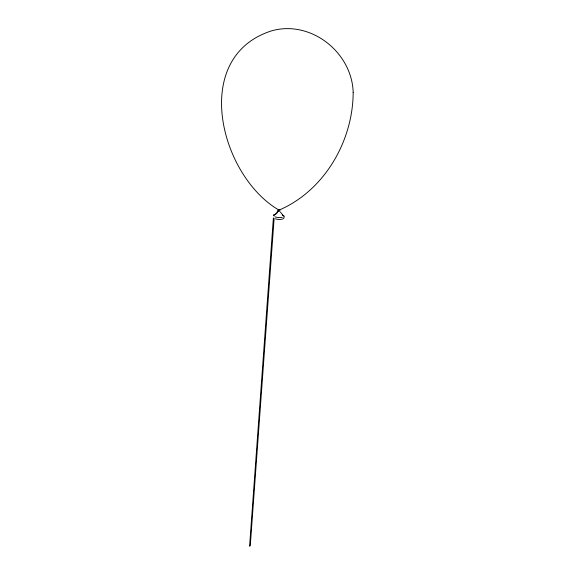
<?xml version="1.0" encoding="UTF-8"?>
<svg xmlns="http://www.w3.org/2000/svg" width="575" height="575" viewBox="0 0 575 575"><rect width="100%" height="100%" fill="white"/><g stroke="black" fill="none" stroke-linecap="round" stroke-linejoin="round"><path stroke-width="0.86" d="M277.833 210.809L276.661 212.843A9.933 7.64 69.6 0 1 275.497 214.044L274.131 214.892A0.848 0.654 68.8 0 0 273.42 215.762M273.384 217.882L249.586 546.25L250.269 545.675L274.124 218.45M277.797 212.053L278.106 211.55M274.038 214.942L275.066 214.525M282.232 217.328L278.092 217.638L274.821 216.804M278.58 209.314L278.286 209.645M278.638 210.472L278.501 210.479A1.136 0.381 4.3 0 0 277.991 210.982A1.136 0.381 4.3 0 0 279.651 211.197A1.136 0.381 4.3 0 0 279.773 210.644M275.252 218.802C277.538 219.708 285.588 220.354 283.978 216.071M282.382 215.028L284.072 216.164M278.357 209.695L279.759 209.472M283.173 215.589L280.463 212.139M274.203 215.294A0.848 0.654 68.8 0 1 274.936 214.568L276.302 213.72A9.919 7.64 69.6 0 0 276.719 213.361M277.466 212.52A9.919 7.64 69.6 0 1 277.107 212.958M353.172 92.295C353.057 140.897 324.487 190.641 279.019 210.134C219.822 175.778 189.887 57.011 271.529 30.87C310.514 19.672 351.871 51.987 353.172 92.295"/></g></svg>
